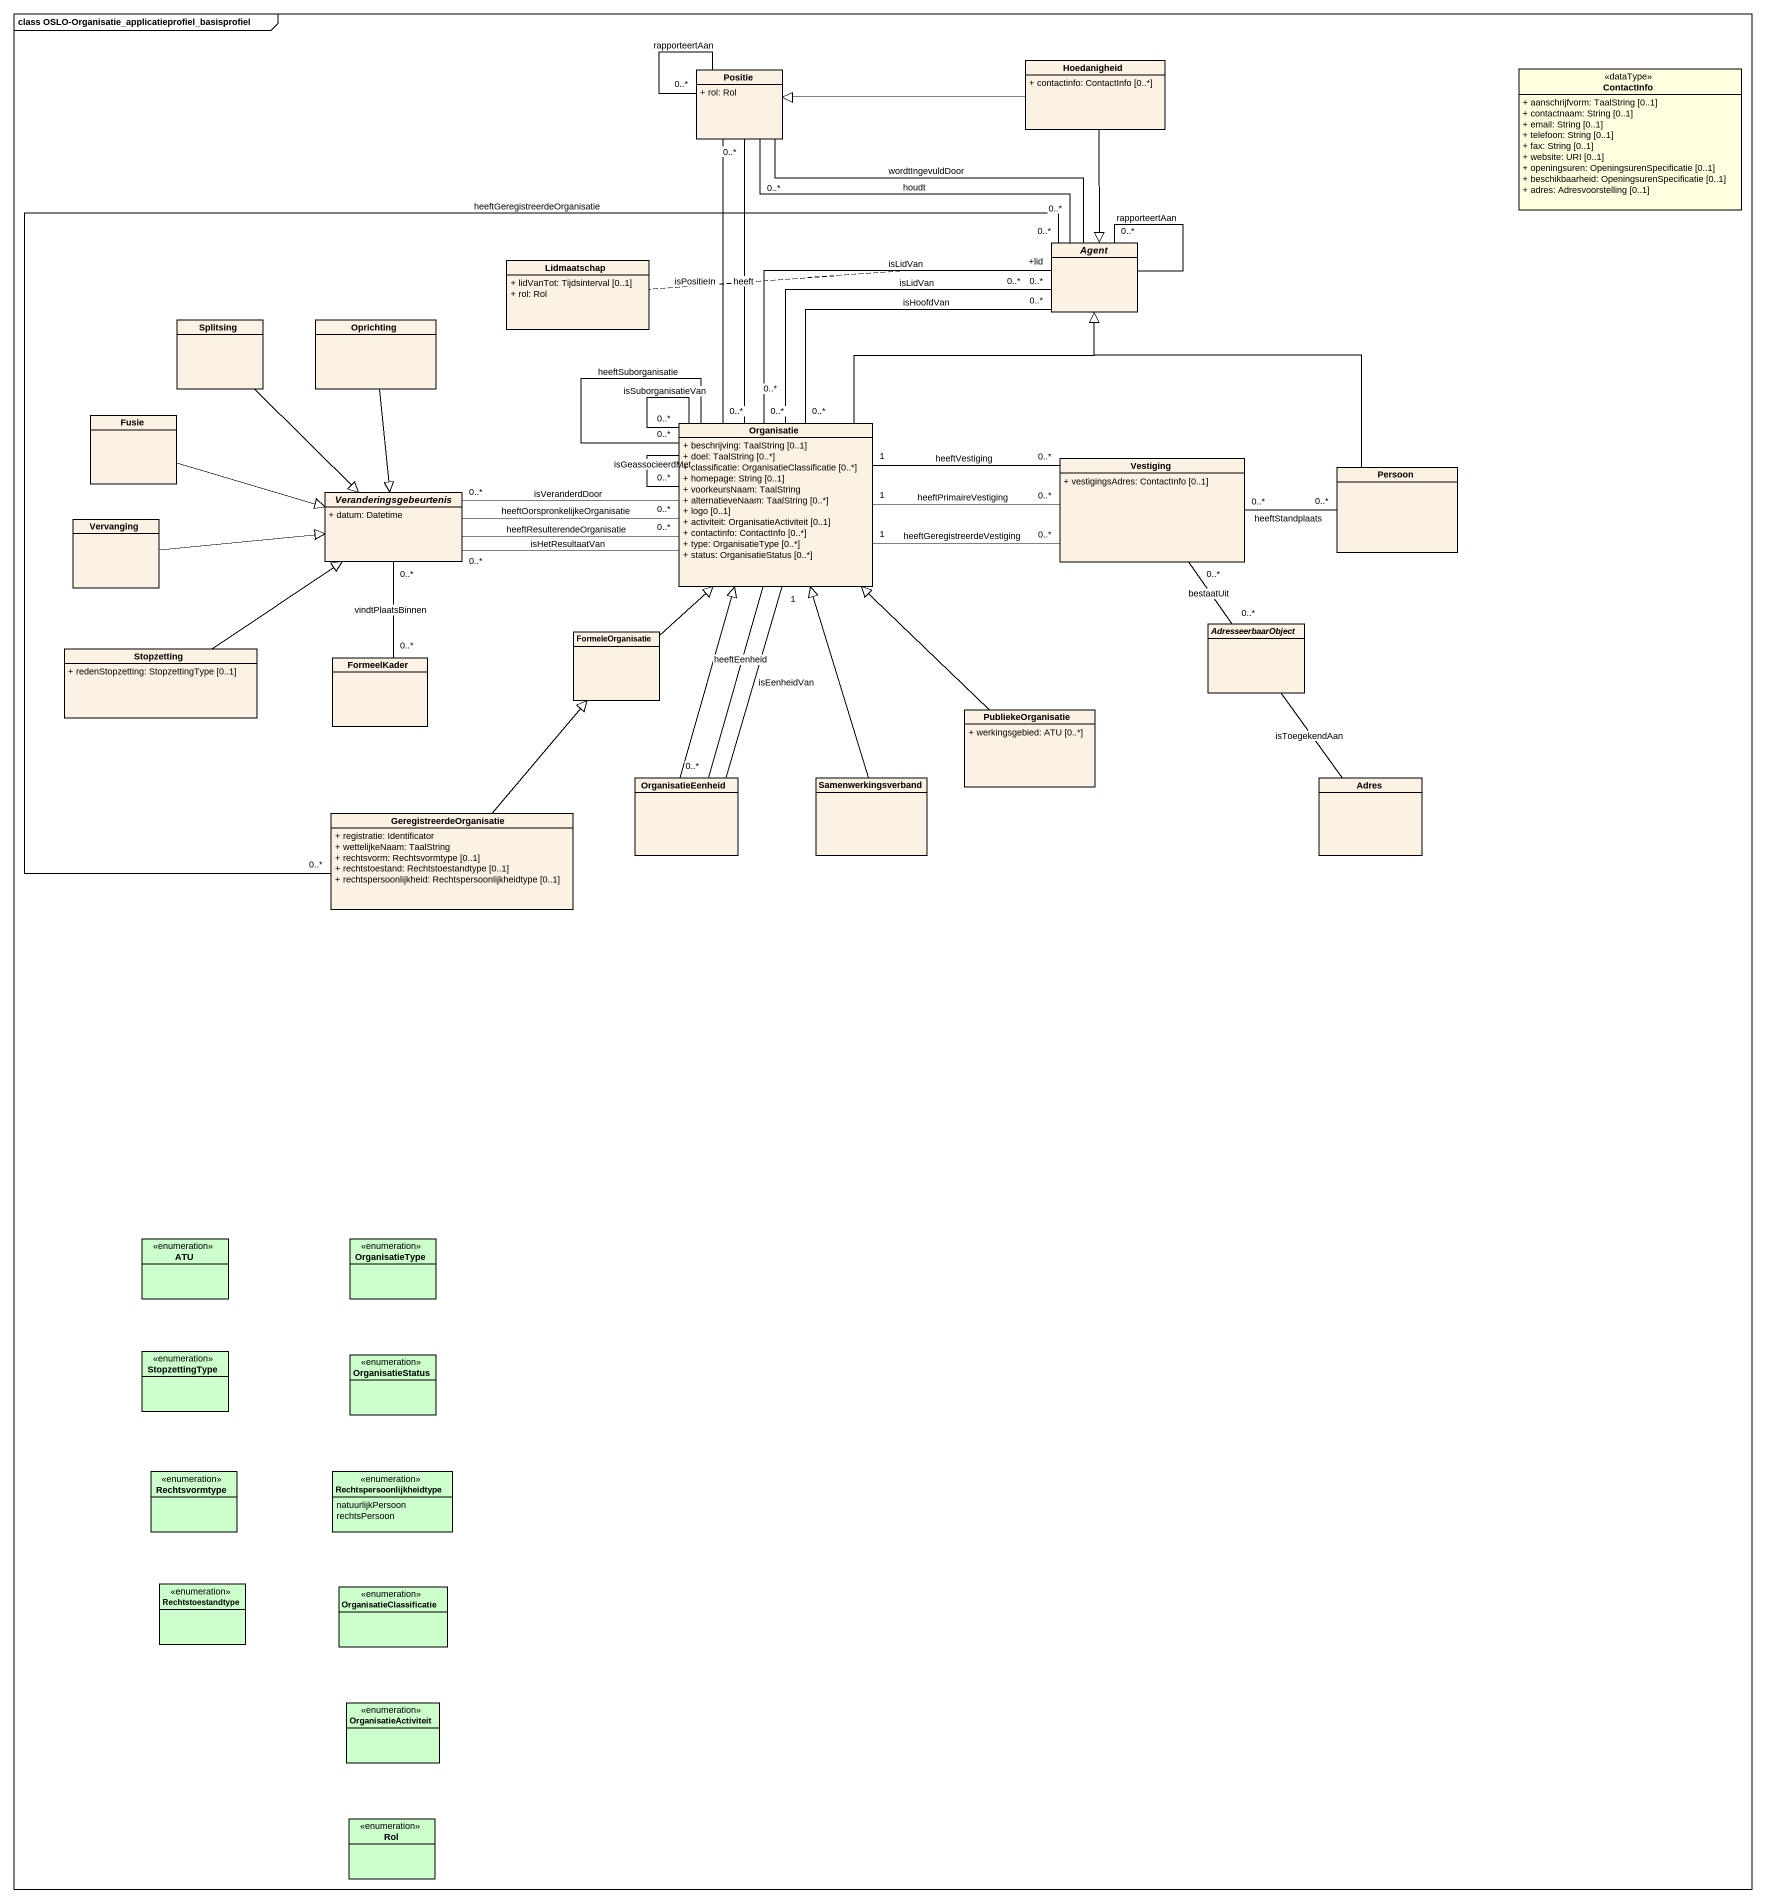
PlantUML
@startuml
mainframe class OSLO-Organisatie_applicatieprofiel_basisprofiel
hide circle
hide empty members
skinparam classAttributeIconSize 0
class Positie {
  + rol: Rol
}
class Hoedanigheid {
  + contactinfo: ContactInfo [0..*]
}
class ContactInfo <<dataType>> #FFFFE0 {
  + aanschrijfvorm: TaalString [0..1]
  + contactnaam: String [0..1]
  + email: String [0..1]
  + telefoon: String [0..1]
  + fax: String [0..1]
  + website: URI [0..1]
  + openingsuren: OpeningsurenSpecificatie [0..1]
  + beschikbaarheid: OpeningsurenSpecificatie [0..1]
  + adres: Adresvoorstelling [0..1]
}
abstract class "Agent" as Agent_
class Lidmaatschap {
  + lidVanTot: Tijdsinterval [0..1]
  + rol: Rol
}
class Splitsing
class Oprichting
class Fusie
class Organisatie {
  + beschrijving: TaalString [0..1]
  + doel: TaalString [0..*]
  + classificatie: OrganisatieClassificatie [0..*]
  + homepage: String [0..1]
  + voorkeursNaam: TaalString
  + alternatieveNaam: TaalString [0..*]
  + logo [0..1]
  + activiteit: OrganisatieActiviteit [0..1]
  + contactinfo: ContactInfo [0..*]
  + type: OrganisatieType [0..*]
  + status: OrganisatieStatus [0..*]
}
class Vestiging {
  + vestigingsAdres: ContactInfo [0..1]
}
class Persoon
abstract class Veranderingsgebeurtenis {
  + datum: Datetime
}
class Vervanging
class FormeleOrganisatie
abstract class AdresseerbaarObject
class Stopzetting {
  + redenStopzetting: StopzettingType [0..1]
}
class FormeelKader
class PubliekeOrganisatie {
  + werkingsgebied: ATU [0..*]
}
class OrganisatieEenheid
class Samenwerkingsverband
class Adres
class GeregistreerdeOrganisatie {
  + registratie: Identificator
  + wettelijkeNaam: TaalString
  + rechtsvorm: Rechtsvormtype [0..1]
  + rechtstoestand: Rechtstoestandtype [0..1]
  + rechtspersoonlijkheid: Rechtspersoonlijkheidtype [0..1]
}
enum ATU #CCFFCC
enum OrganisatieType #CCFFCC
enum StopzettingType #CCFFCC
enum OrganisatieStatus #CCFFCC
enum Rechtsvormtype #CCFFCC
enum Rechtspersoonlijkheidtype #CCFFCC {
  natuurlijkPersoon
  rechtsPersoon
}
enum Rechtstoestandtype #CCFFCC
enum OrganisatieClassificatie #CCFFCC
enum OrganisatieActiviteit #CCFFCC
enum Rol #CCFFCC
Positie -- "0..*" Positie : rapporteertAan
Positie -right- Agent_ : wordtIngevuldDoor
Positie -- "0..*" Organisatie : isPositieIn
Hoedanigheid -left-|> Positie
Hoedanigheid --|> Agent_
Agent_ "0..*" -left- "0..*" Positie : houdt
Agent_ -- "0..*" Agent_ : rapporteertAan
Agent_ "+lid\n0..*" -- "0..*" Organisatie : isLidVan
(Agent_, Organisatie) .. Lidmaatschap
Agent_ "0..*" -- "0..*" Organisatie : isHoofdVan
Agent_ "0..*" -- "0..*" Organisatie : isLidVan
Agent_ "0..*" -- "0..*" GeregistreerdeOrganisatie : heeftGeregistreerdeOrganisatie
Splitsing --|> Veranderingsgebeurtenis
Oprichting --|> Veranderingsgebeurtenis
Fusie -right-|> Veranderingsgebeurtenis
Organisatie -up- "0..*" Positie : heeft
Organisatie -up-|> Agent_
Organisatie -- "0..*" Organisatie : heeftSuborganisatie
Organisatie -- "0..*" Organisatie : isGeassocieerdMet
Organisatie -- "0..*" Organisatie : isSuborganisatieVan
Organisatie "1" -right- "0..*" Vestiging : heeftGeregistreerdeVestiging
Organisatie "1" -right- "0..*" Vestiging : heeftPrimaireVestiging
Organisatie "1" -right- "0..*" Vestiging : heeftVestiging
Organisatie -left- "0..*" Veranderingsgebeurtenis : isHetResultaatVan
Organisatie -left- "0..*" Veranderingsgebeurtenis : isVeranderdDoor
Organisatie -- "0..*" OrganisatieEenheid : heeftEenheid
Vestiging "0..*" -- "0..*" AdresseerbaarObject : bestaatUit
Persoon -up-|> Agent_
Persoon "0..*" -left- "0..*" Vestiging : heeftStandplaats
Veranderingsgebeurtenis -right- "0..*" Organisatie : heeftResulterendeOrganisatie
Veranderingsgebeurtenis -right- "0..*" Organisatie : heeftOorspronkelijkeOrganisatie
Veranderingsgebeurtenis "0..*" -- "0..*" FormeelKader : vindtPlaatsBinnen
Vervanging -right-|> Veranderingsgebeurtenis
FormeleOrganisatie -up-|> Organisatie
Stopzetting -up-|> Veranderingsgebeurtenis
PubliekeOrganisatie -up-|> Organisatie
OrganisatieEenheid -up-|> Organisatie
OrganisatieEenheid -up- "1" Organisatie : isEenheidVan
Samenwerkingsverband -up-|> Organisatie
Adres -up- AdresseerbaarObject : isToegekendAan
GeregistreerdeOrganisatie -up-|> FormeleOrganisatie
@enduml
